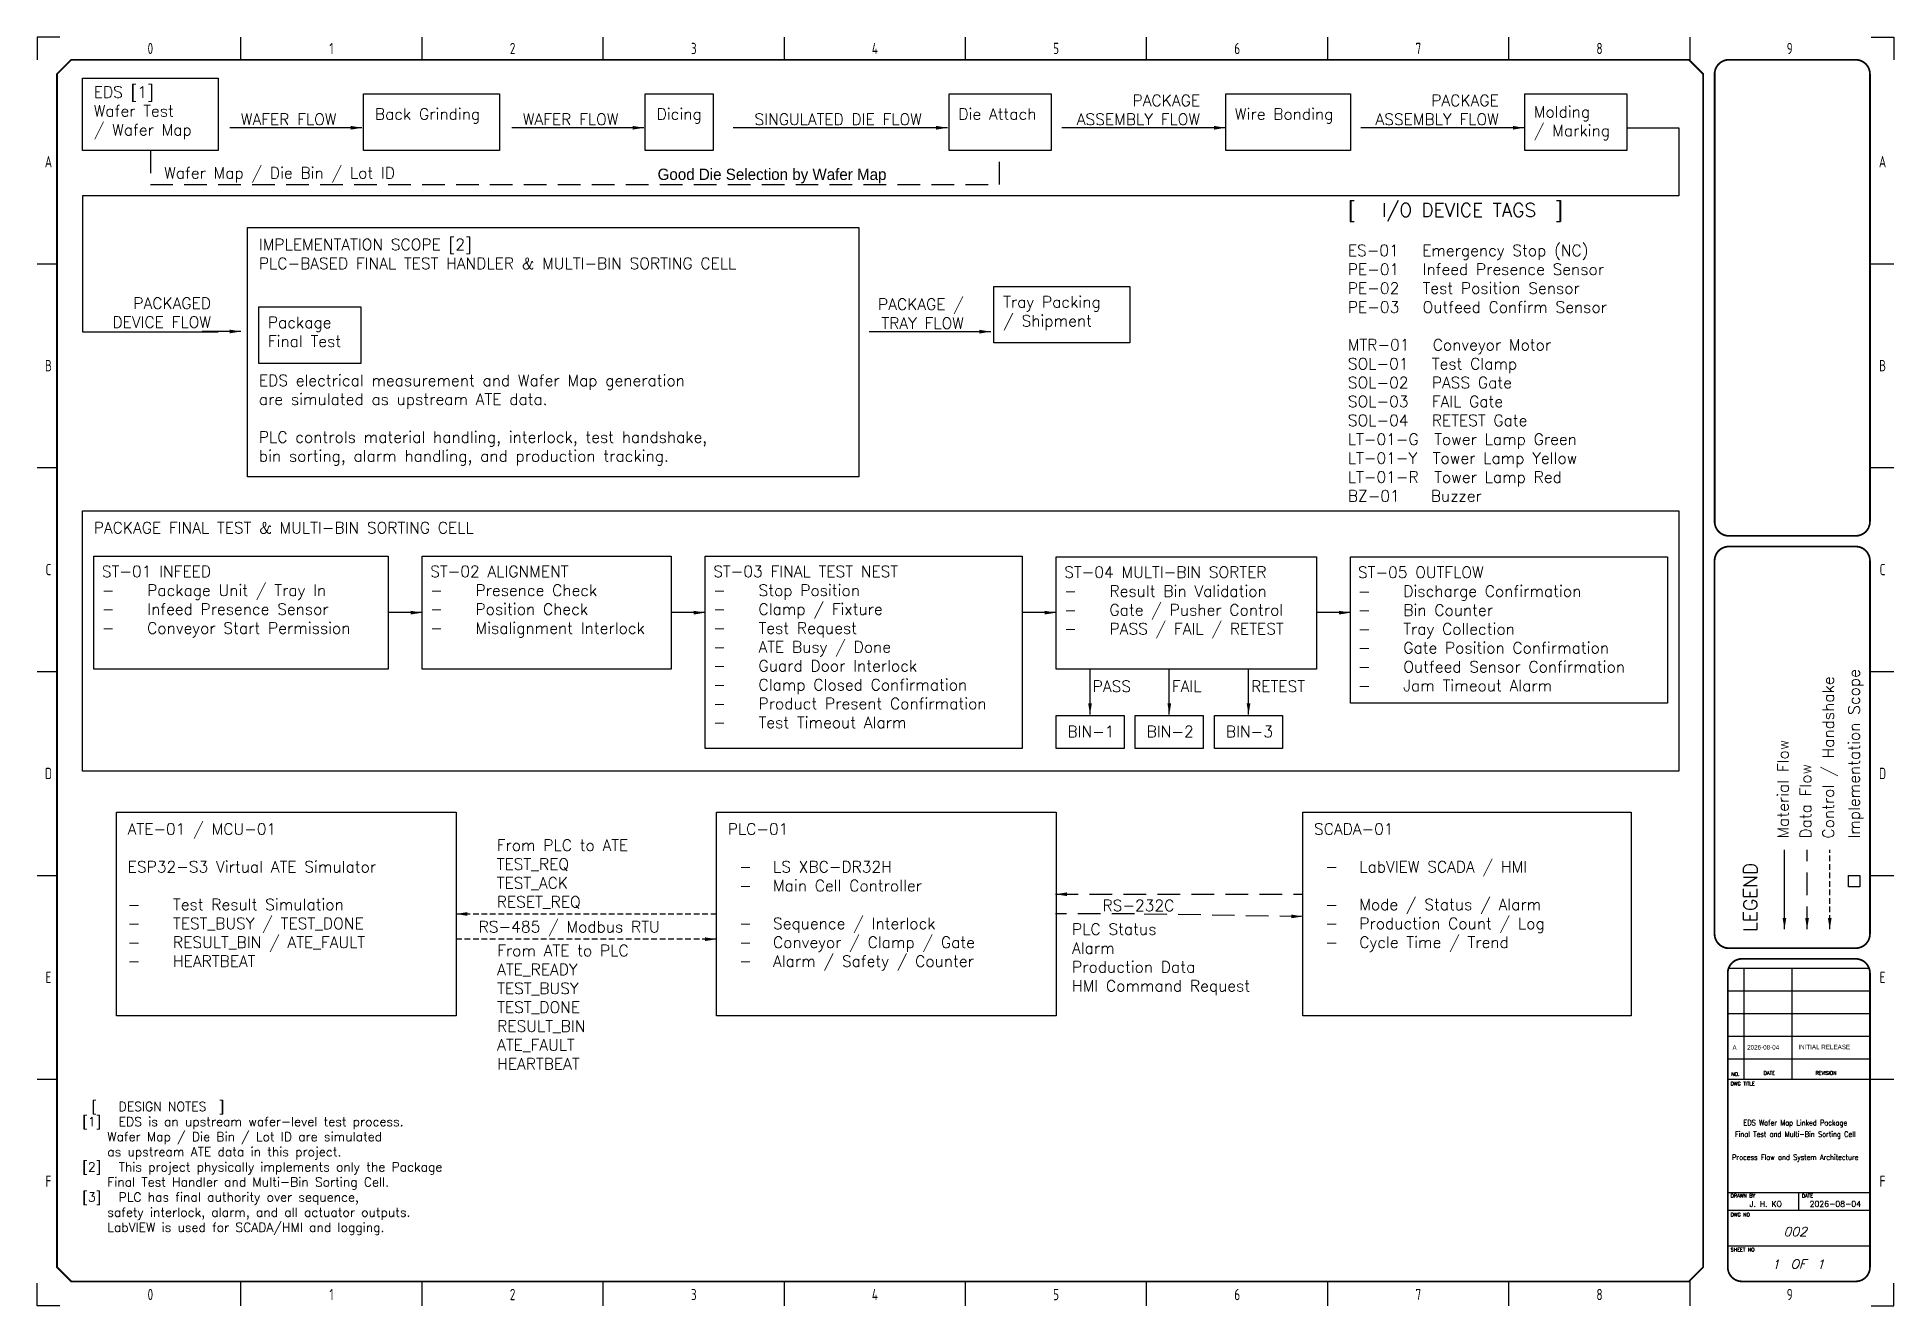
# Model space of a CAD drawing. Header units: millimetres. Extents: x 5 to 415, y 5 to 285.
import ezdxf
from ezdxf.enums import TextEntityAlignment as Align

# ---------------------------------------------------------------- set-up
doc = ezdxf.new("R2010")
doc.units = ezdxf.units.MM
doc.header["$LTSCALE"] = 10
doc.linetypes.add('DASHED', pattern=[0.75, 0.5, -0.25])
doc.linetypes.add('HIDDEN2', pattern=[0.1875, 0.125, -0.0625])
for name, color, linetype in [('FLOW_CONTROL', 3, 'HIDDEN2'), ('FLOW_DATA', 5, 'DASHED'), ('FLOW_MATERIAL', 1, 'Continuous'), ('PROCESS_BLOCK', 2, 'Continuous'), ('SCOPE_IMPL', 6, 'Continuous'), ('SYMS', 7, 'Continuous'), ('TEXT_NOTE', 8, 'Continuous'), ('TITLE', 7, 'Continuous'), ('Title blocks', 7, 'Continuous')]:
    doc.layers.add(name, color=color, linetype=linetype)
doc.styles.add('ISO8', font='ISO8.shx', dxfattribs={"width": 0.8})
doc.styles.add('ITALIC', font='ITALIC')
doc.styles.add('ROMANS', font='romans')
doc.styles.add('SIMPLEX', font='simplex')
doc.dimstyles.get("Standard").update_dxf_attribs({"dimtxt": 0.18, "dimasz": 0.18, "dimexe": 0.18, "dimexo": 0.0625, "dimgap": 0.09, "dimtad": 0, "dimtih": 1, "dimtoh": 1, "dimdec": 4, "dimzin": 0, "dimdsep": 46, "dimtxsty": 'Standard', "dimcen": 0.09, "dimadec": 0, "dimazin": 0, "dimtfac": 1, "dimtdec": 4, "dimtofl": 0, "dimtmove": 0, "dimatfit": 3, "dimfxl": 1, "dimtolj": 1, "dimtzin": 0, "dimarcsym": 0})

# ---------------------------------------------------------------- blocks, each defined once
blk = doc.blocks.new('Title_blocks_A3')
at = {"layer": 'TITLE'}
for p, q in [((372.89, 276.86), (372.89, 259.33)), ((378.32, 79.49), (409.72, 79.49)), ((381.85, 79.49), (381.85, 54.96)), ((392.5, 79.49), (392.5, 54.96)), ((378.32, 74.49), (409.72, 74.49)), ((378.32, 69.49), (409.72, 69.49)), ((378.32, 64.49), (409.72, 64.49)), ((378.32, 59.49), (409.72, 59.49)), ((378.32, 55.04), (409.72, 55.04)), ((372.89, 13.53), (372.89, 37.81)), ((378.32, 30.02), (409.72, 30.02)), ((394.02, 26.1), (394.02, 30.01)), ((378.32, 26.1), (409.72, 26.1)), ((378.32, 18.24), (409.72, 18.24))]:
    blk.add_line(p, q, dxfattribs=at)
at = {"layer": 'TITLE', "const_width": 0.392}
blk.add_lwpolyline([(372.89, 13.53), (372.89, 276.86), (369.75, 280), (12.53, 280), (9.39, 276.86), (9.39, 13.53), (12.53, 10.39), (369.75, 10.39)], close=True, dxfattribs=at)
for points in [[(378.56, 280, 0.414214), (375.42, 276.86, 0.414214)], [(409.72, 276.86, 0.414214), (406.58, 280, 0.414214)], [(375.42, 178.08, 0.414214), (378.56, 174.94, 0.414214)], [(406.58, 174.94, 0.414214), (409.72, 178.08, 0.414214)], [(378.55, 172.58, 0.414214), (375.41, 169.44, 0.414214)], [(409.72, 169.44, 0.414214), (406.58, 172.58, 0.414214)], [(375.41, 87.08, 0.414214), (378.55, 83.94, 0.414214)], [(406.58, 83.94, 0.414214), (409.72, 87.08, 0.414214)], [(381.46, 81.58, 0.414214), (378.32, 78.44, 0.414214)], [(409.72, 78.44, 0.414214), (406.58, 81.58, 0.414214)], [(378.32, 13.53, 0.414214), (381.46, 10.39, 0.414214)], [(406.58, 10.39, 0.414214), (409.72, 13.53, 0.414214)]]:
    blk.add_lwpolyline(points, format="xyb", dxfattribs=at)
for points in [[(406.58, 280), (378.29, 280)], [(375.42, 276.86), (375.42, 253.14)], [(409.72, 276.86), (409.72, 253.33)], [(375.42, 254.09), (375.42, 178.08)], [(409.72, 254.09), (409.72, 178.08)], [(378.1, 174.94), (406.58, 174.94)], [(378.44, 172.58), (406.58, 172.58)], [(377.86, 83.94), (406.58, 83.94)], [(378.32, 78.44), (378.32, 13.53)], [(381.46, 81.58), (406.58, 81.58)], [(409.72, 78.44), (409.72, 13.53)], [(381.46, 10.39), (406.58, 10.39)]]:
    blk.add_lwpolyline(points, dxfattribs=at)
at = {"layer": 'TITLE', "color": 7, "const_width": 0.392}
for points in [[(375.41, 169.44), (375.41, 87.08)], [(409.72, 169.44), (409.72, 87.08)]]:
    blk.add_lwpolyline(points, dxfattribs=at)
at = {"layer": 'Title blocks', "color": 7}
for p, q in [((50, 280), (50, 285)), ((90, 280), (90, 285)), ((130, 280), (130, 285)), ((170, 280), (170, 285)), ((250, 280), (250, 285)), ((290, 280), (290, 285)), ((330, 280), (330, 285)), ((370, 280), (370, 285)), ((5, 235), (9.39, 235)), ((410, 235), (415, 235)), ((5, 190), (9.39, 190)), ((410, 190), (415, 190)), ((5, 100), (9.39, 100)), ((410, 100), (415, 100)), ((5, 55), (9.39, 55)), ((410, 55), (415, 55)), ((50, 5), (50, 10.39)), ((90, 5), (90, 10.39)), ((130, 5), (130, 10.39)), ((170, 5), (170, 10.39)), ((250, 5), (250, 10.39)), ((290, 5), (290, 10.39)), ((330, 5), (330, 10.39)), ((370, 5), (370, 10.64))]:
    blk.add_line(p, q, dxfattribs=at)
at = {"layer": 'Title blocks', "color": 2}
for p, q in [((210, 280), (210, 285)), ((5, 145), (9.39, 145)), ((410, 145), (415, 145)), ((210, 5), (210, 10.39))]:
    blk.add_line(p, q, dxfattribs=at)
at = {"layer": 'Title blocks'}
for points in [[(10, 285), (5, 285), (5, 280)], [(410, 285), (415, 285), (415, 280)], [(10, 5), (5, 5), (5, 10)], [(410, 5), (415, 5), (415, 10)]]:
    blk.add_lwpolyline(points, dxfattribs=at)
at = {"layer": 'TITLE', "color": 1, "style": 'SIMPLEX'}
for s, p in [('DWG TITLE', (378.97, 53.65)), ('DRAWN BY', (378.97, 28.91)), ('DATE', (394.67, 28.91)), ('DWG NO', (378.97, 24.72)), ('SHEET NO', (378.97, 17))]:
    blk.add_text(s, height=0.785, dxfattribs=at).set_placement(p)
at = {"layer": 'TITLE', "color": 1}
for s, height, style, p in [('NO.', 0.785, 'SIMPLEX', (380.02, 56.14)), ('DATE', 0.785, 'SIMPLEX', (387.5, 56.39)), ('REVISION', 0.785, 'SIMPLEX', (400, 56.39)), ('OF', 2, 'ITALIC', (393.89, 14.25))]:
    blk.add_text(s, height=height, dxfattribs=dict(at, style=style)).set_placement(p, align=Align.MIDDLE)
at = {"layer": 'TITLE', "color": 1, "style": 'ITALIC'}
for tag, height, p in [('TITLE#1', 1.5, (393.23, 44.82)), ('TITLE#2', 1.5, (393.23, 42.28)), ('TITLE#3', 1.5, (393.23, 39.73)), ('TITLE#4', 1.5, (393.23, 37.19)), ('DWG#', 2, (393.23, 20.38))]:
    blk.add_attdef(tag, text='', height=height, dxfattribs=at).set_placement(p, align=Align.CENTER)
at = {"layer": 'TITLE', "color": 1}
for tag, p, height, style in [('DRAWNBY', (383.14, 26.88), 1.25, 'SIMPLEX'), ('DATE', (396.4, 26.88), 1.25, 'SIMPLEX'), ('SHTS', (397.95, 13.15), 2, 'ITALIC')]:
    blk.add_attdef(tag, p, '', height=height, dxfattribs=dict(at, style=style))
at = {"layer": 'TITLE', "color": 1, "style": 'ITALIC'}
blk.add_attdef('SH#', text='', height=2, dxfattribs=at).set_placement((389.77, 13.15), align=Align.RIGHT)
at = {"layer": 'TITLE', "color": 7, "flags": 9}
blk.add_attdef('WD_TB', (381.46, 10.39), '', height=1.57, dxfattribs=at)
at = {"layer": 'Title blocks', "style": 'ISO8', "width": 0.8}
for s, p in [('0', (30, 282.5)), ('1', (70, 282.5)), ('2', (110, 282.5)), ('3', (150, 282.5)), ('4', (190, 282.5)), ('5', (230, 282.5)), ('6', (270, 282.5)), ('7', (310, 282.5)), ('8', (350, 282.5)), ('9', (392, 282.5)), ('A', (7.5, 257.5)), ('A', (412.5, 257.5)), ('B', (7.5, 212.5)), ('B', (412.5, 212.5)), ('C', (7.5, 167.5)), ('C', (412.5, 167.5)), ('D', (7.5, 122.5)), ('D', (412.5, 122.5)), ('E', (7.5, 77.5)), ('E', (412.5, 77.5)), ('F', (7.5, 32.5)), ('F', (412.5, 32.5)), ('0', (30, 7.5)), ('1', (70, 7.5)), ('2', (110, 7.5)), ('3', (150, 7.5)), ('4', (190, 7.5)), ('5', (230, 7.5)), ('6', (270, 7.5)), ('7', (310, 7.5)), ('8', (350, 7.5)), ('9', (392, 7.5))]:
    blk.add_text(s, height=2.5, dxfattribs=at).set_placement(p, align=Align.MIDDLE)

msp = doc.modelspace()

# ---------------------------------------------------------------- linework, layer by layer
at = {"layer": 'FLOW_DATA'}
msp.add_lwpolyline([(30, 260), (30, 252.5), (217.5, 252.5), (217.5, 260)], dxfattribs=at)
at = {"layer": 'FLOW_MATERIAL'}
msp.add_lwpolyline([(356.12, 265), (367.5, 265), (367.5, 250), (15, 250), (15, 220), (45, 220)], dxfattribs=at)
at = {"layer": 'PROCESS_BLOCK'}
for points in [[(15, 275.92), (45, 275.92), (45, 260), (15, 260)], [(77.08, 272.5), (107.08, 272.5), (107.08, 260), (77.08, 260)], [(139.29, 272.5), (154.29, 272.5), (154.29, 260), (139.29, 260)], [(206.43, 272.5), (228.93, 272.5), (228.93, 260), (206.43, 260)], [(267.5, 272.5), (295, 272.5), (295, 260), (267.5, 260)], [(333.51, 272.5), (356.01, 272.5), (356.01, 260), (333.51, 260)], [(216.26, 230), (246.26, 230), (246.26, 217.5), (216.26, 217.5)], [(53.96, 225.49), (76.46, 225.49), (76.46, 212.99), (53.96, 212.99)], [(17.5, 170.49), (82.5, 170.49), (82.5, 145.49), (17.5, 145.49)], [(90, 170.49), (145, 170.49), (145, 145.49), (90, 145.49)], [(152.5, 170.49), (222.5, 170.49), (222.5, 127.99), (152.5, 127.99)], [(230, 170.32), (287.5, 170.32), (287.5, 145.49), (230, 145.49)], [(295.01, 170.29), (365.01, 170.29), (364.99, 137.99), (294.99, 137.99)], [(230, 135.32), (245, 135.32), (245, 127.99), (230, 127.99)], [(247.5, 135.32), (262.5, 135.32), (262.5, 127.99), (247.5, 127.99)], [(265, 135.32), (280, 135.32), (280, 127.99), (265, 127.99)], [(22.5, 113.99), (97.5, 113.99), (97.5, 68.99), (22.5, 68.99)], [(155, 113.99), (230, 113.99), (230, 68.99), (155, 68.99)], [(284.46, 113.99), (356.96, 113.99), (356.96, 68.99), (284.46, 68.99)]]:
    msp.add_lwpolyline(points, close=True, dxfattribs=at)
at = {"layer": 'SCOPE_IMPL'}
for points in [[(51.46, 242.99), (186.46, 242.99), (186.46, 187.99), (51.46, 187.99)], [(15, 180.49), (367.5, 180.49), (367.5, 122.99), (15, 122.99)], [(405, 100), (407.5, 100), (407.5, 97.5), (405, 97.5)]]:
    msp.add_lwpolyline(points, close=True, dxfattribs=at)

# ---------------------------------------------------------------- block references
at = {"layer": 'SYMS'}
ref = msp.add_blockref('Title_blocks_A3', (0, 0), dxfattribs=at)
ref.add_attrib('TITLE#1', 'EDS Wafer Map Linked Package', dxfattribs={"layer": 'TITLE', "color": 1, "height": 1.2, "style": 'ROMANS', "width": 0.8}).set_placement((393.23, 44.82), align=Align.CENTER)
ref.add_attrib('DATE', '2026-08-04', (396.4, 26.88), dxfattribs={"layer": 'TITLE', "color": 1, "height": 1.25, "style": 'SIMPLEX'})
ref.add_attrib('DRAWNBY', 'J. H. KO', (383.14, 26.88), dxfattribs={"layer": 'TITLE', "color": 1, "height": 1.25, "style": 'SIMPLEX'})
ref.add_attrib('SH#', '1', dxfattribs={"layer": 'TITLE', "color": 1, "height": 2, "style": 'ITALIC'}).set_placement((389.77, 13.15), align=Align.RIGHT)
ref.add_attrib('TITLE#2', 'Final Test and Multi-Bin Sorting Cell', dxfattribs={"layer": 'TITLE', "color": 1, "height": 1.2, "style": 'ROMANS', "width": 0.8}).set_placement((393.23, 42.28), align=Align.CENTER)
ref.add_attrib('TITLE#4', 'Process Flow and System Architecture', dxfattribs={"layer": 'TITLE', "color": 1, "height": 1.2, "style": 'ROMANS', "width": 0.8}).set_placement((393.23, 37.19), align=Align.CENTER)
ref.add_attrib('DWG#', '002', dxfattribs={"layer": 'TITLE', "color": 1, "height": 2, "style": 'ITALIC'}).set_placement((393.23, 20.38), align=Align.CENTER)
ref.add_attrib('SHTS', '1', (397.95, 13.15), dxfattribs={"layer": 'TITLE', "color": 1, "height": 2, "style": 'ITALIC'})

# ---------------------------------------------------------------- texts
at = {"insert": (291.93, 248.35), "char_height": 2.5, "attachment_point": 1, "style": 'ROMANS'}
msp.add_mtext_dynamic_manual_height_columns('\\pxi-3,l4,t4;{\\H1.2x;[^II/O DEVICE TAGS  ]\\P\\pi0,l0,tz;}\\PES-01   Emergency Stop (NC)\\PPE-01   Infeed Presence Sensor^JPE-02   Test Position Sensor^JPE-03   Outfeed Confirm Sensor^J^JMTR-01   Conveyor Motor^JSOL-01   Test Clamp^JSOL-02   PASS Gate^JSOL-03   FAIL Gate^JSOL-04   RETEST Gate^JLT-01-G  Tower Lamp Green^JLT-01-Y  Tower Lamp Yellow^JLT-01-R  Tower Lamp Red\\PBZ-01    Buzzer', width=76.7438, gutter_width=12.5, heights=[67.94], dxfattribs=at)
at = {"attachment_point": 1, "rotation": 90, "style": 'ROMANS'}
for s, width, heights, insert, char_height in [('Control / Handshake', 47.3273, [5.43], (399.27, 108.12), 2.5), ('Implementation Scope', 47.3273, [5.43], (404.95, 108.12), 2.5), ('Material Flow', 30, [0], (389.27, 108.12), 2.5), ('Data Flow', 30, [0], (394.27, 108.12), 2.5), ('LEGEND', 32.5, [0], (381.82, 87.51), 3)]:
    msp.add_mtext_dynamic_manual_height_columns(s, width=width, gutter_width=12.5, heights=heights, dxfattribs=dict(at, insert=insert, char_height=char_height))
at = {"insert": (379.36, 62.52), "char_height": 1, "width": 1.6667, "attachment_point": 1}
msp.add_mtext('A', dxfattribs=at)
at = {"char_height": 1, "attachment_point": 1}
for s, width, heights, insert in [('2026-08-04', 8.9746, [0], (382.61, 62.56)), ('INITIAL RELEASE', 14.7084, [2.18], (393.91, 62.64))]:
    msp.add_mtext_dynamic_manual_height_columns(s, width=width, gutter_width=12.5, heights=heights, dxfattribs=dict(at, insert=insert))
at = {"layer": 'PROCESS_BLOCK', "insert": (141.79, 269.29), "char_height": 2.5, "attachment_point": 1}
msp.add_mtext_dynamic_manual_height_columns('{\\Fromans|c129;Dicing}', width=57.5, gutter_width=12.5, heights=[0], dxfattribs=at)
at = {"layer": 'TEXT_NOTE', "insert": (142.01, 255.98), "char_height": 2.5, "attachment_point": 1}
msp.add_mtext_dynamic_manual_height_columns('Good Die Selection by Wafer Map', width=80.2791, gutter_width=12.5, heights=[5.19], dxfattribs=at)
at = {"layer": 'TEXT_NOTE', "insert": (53.96, 210.49), "char_height": 2.5, "attachment_point": 1, "style": 'ROMANS'}
msp.add_mtext_dynamic_manual_height_columns('EDS electrical measurement and Wafer Map generation^Jare simulated as upstream ATE data.^J^JPLC controls material handling, interlock, test handshake,^Jbin sorting, alarm handling, and production tracking.', width=155.6723, gutter_width=12.5, heights=[25], dxfattribs=at)
at = {"layer": 'Title blocks', "attachment_point": 1, "style": 'ROMANS'}
for s, width, heights, insert, char_height in [('{\\Fromans|c129;EDS [1]\\PWafer Test\\P/ Wafer Map}', 57.5, [0], (17.5, 274.14), 2.5), ('{\\Fromans|c129;Back Grinding}', 57.5, [0], (79.58, 269.29), 2.5), ('{\\Fromans|c129;Die Attach}', 57.5, [0], (208.42, 269.29), 2.5), ('{\\Fromans|c129;Wire Bonding}', 57.5, [0], (269.49, 269.29), 2.5), ('{\\Fromans|c129;Molding\\P/ Marking}', 57.5, [0], (335.5, 269.8), 2.5), ('Wafer Map / Die Bin / Lot ID', 69.607, [4.48], (33.04, 256.29), 2.5), ('IMPLEMENTATION SCOPE [2]^JPLC-BASED FINAL TEST HANDLER & MULTI-BIN SORTING CELL', 129.5118, [12.29], (53.96, 240.49), 2.5), ('{\\Fromans|c129;Tray Packing\\P/ Shipment}', 57.5, [0], (218.31, 227.81), 2.5), ('{\\Fromans|c129;Package^JFinal Test}', 57.5, [0], (55.95, 223.3), 2.5), ('PACKAGE FINAL TEST & MULTI-BIN SORTING CELL', 147.5, [0], (17.5, 177.99), 2.5), ('{\\Fromans|c129;ST-01 INFEED\\P-^IPackage Unit / Tray In\\P-^IInfeed Presence Sensor\\P-^IConveyor Start Permission}', 60.1302, [19.64], (19.3, 168.34), 2.5), ('{\\Fromans|c129;ST-02 ALIGNMENT\\P-^IPresence Check\\P-^IPosition Check\\P-^IMisalignment Interlock}', 57.5, [0], (91.8, 168.34), 2.5), ('{\\Fromans|c129;ST-03 FINAL TEST NEST\\P-^IStop Position\\P-^IClamp / Fixture\\P-^ITest Request\\P-^IATE Busy / Done\\P-^IGuard Door Interlock\\P-^IClamp Closed Confirmation\\P-^IProduct Present Confirmation\\P-^ITest Timeout Alarm}', 66.8428, [44.9], (154.3, 168.34), 2.5), ('{\\Fromans|c129;ST-04 MULTI-BIN SORTER\\P-^IResult Bin Validation\\P-^IGate / Pusher Control\\P-^IPASS / FAIL / RETEST}', 57.5, [0], (231.8, 168.18), 2.5), ('{\\Fromans|c129;ST-05 OUTFLOW\\P-^IDischarge Confirmation\\P-^IBin Counter\\P-^ITray Collection\\P-^IGate Position Confirmation\\P-^IOutfeed Sensor Confirmation\\P-^IJam Timeout Alarm}', 65.1424, [35.61], (296.67, 168.14), 2.5), ('PASS', 5, [0], (238.08, 142.99), 2.5), ('FAIL', 5, [0], (255.58, 142.99), 2.5), ('RETEST', 5, [0], (273.08, 142.99), 2.5), ('BIN-1', 12.6512, [2.31], (232.5, 132.99), 2.5), ('BIN-2', 12.6512, [2.31], (250, 132.99), 2.5), ('BIN-3', 12.6512, [2.31], (267.5, 132.99), 2.5), ('ATE-01 / MCU-01\\P\\PESP32-S3 Virtual ATE Simulator\\P\\P-^ITest Result Simulation\\P-^ITEST_BUSY / TEST_DONE\\P-^IRESULT_BIN / ATE_FAULT\\P-^IHEARTBEAT', 81.7974, [46.04], (25, 111.49), 2.5), ('PLC-01\\P\\P\\pxi-3,l4,t4;-^ILS XBC-DR32H\\P-^IMain Cell Controller\\P\\pi0,l0,tz;\\P\\pi-3,l4,t4;-^ISequence / Interlock\\P-^IConveyor / Clamp / Gate\\P-^IAlarm / Safety / Counter', 74.3191, [46.98], (157.5, 111.49), 2.5), ('SCADA-01\\P\\P\\pxi-3,l4,t4;-^ILabVIEW SCADA / HMI\\P\\pi0,l0,tz;\\P\\pi-3,l4,t4;-^IMode / Status / Alarm\\P-^IProduction Count / Log\\P-^ICycle Time / Trend', 64.3479, [49.47], (286.96, 111.49), 2.5), ('From PLC to ATE^JTEST_REQ^JTEST_ACK^JRESET_REQ', 44.4289, [17.7], (106.49, 107.91), 2.5), ('RS-485 / Modbus RTU', 48.4644, [5.73], (102.5, 89.93), 2.5), ('PLC Status\\PAlarm\\PProduction Data^JHMI Command Request', 52.1112, [19.3], (233.53, 89.38), 2.5), ('From ATE to PLC^JATE_READY^JTEST_BUSY^JTEST_DONE^JRESULT_BIN^JATE_FAULT^JHEARTBEAT', 42.2237, [30.1], (106.58, 84.66), 2.5), ('\\pxi-3,l4,a0.6,t4;[^IDESIGN NOTES  ]\\P\\pi0,l0,tz;[1]^IEDS is an upstream wafer-level test process.^J    Wafer Map / Die Bin / Lot ID are simulated^J    as upstream ATE data in this project.\\P[2]^IThis project physically implements only the Package^J    Final Test Handler and Multi-Bin Sorting Cell.\\P[3]^IPLC has final authority over sequence,^J    safety interlock, alarm, and all actuator outputs.^J    LabVIEW is used for SCADA/HMI and logging.', 113.2426, [37.52], (15, 50), 2)]:
    msp.add_mtext_dynamic_manual_height_columns(s, width=width, gutter_width=12.5, heights=heights, dxfattribs=dict(at, insert=insert, char_height=char_height))
at = {"layer": 'Title blocks', "char_height": 2.5, "attachment_point": 9, "style": 'ROMANS'}
for s, insert in [('PACKAGE\\PASSEMBLY FLOW', (261.79, 265.62)), ('PACKAGE\\PASSEMBLY FLOW', (327.75, 265.62)), ('WAFER FLOW', (71.1, 265.62)), ('WAFER FLOW', (133.36, 265.62)), ('SINGULATED DIE FLOW', (200.37, 265.62)), ('PACKAGED\\PDEVICE FLOW', (43.39, 220.86)), ('PACKAGE /\\PTRAY FLOW', (209.65, 220.63)), ('RS-232C', (256.11, 92.11))]:
    msp.add_mtext(s, dxfattribs=dict(at, insert=insert))

# ---------------------------------------------------------------- leaders
at = {"layer": 'FLOW_CONTROL'}
for points in [[(400.84, 88.12), (400.84, 105.62)], [(97.5, 91.49), (155, 91.49)], [(155, 85.92), (97.5, 85.92)]]:
    msp.add_leader(points, dimstyle='Standard', override={"dimtxt": 2.5, "dimasz": 2.5, "dimexe": 1.25, "dimexo": 0.625, "dimgap": 0.625, "dimtad": 1, "dimtih": 0, "dimtoh": 0, "dimdec": 2, "dimzin": 8, "dimdsep": 44, "dimcen": 2.5, "dimtdec": 2, "dimtofl": 1, "dimtolj": 0, "dimtzin": 8}, dxfattribs=at)
at = {"layer": 'FLOW_DATA'}
for points in [[(395.84, 88.12), (395.84, 105.62)], [(229.91, 95.84), (284.32, 95.84)]]:
    msp.add_leader(points, dimstyle='Standard', override={"dimtxt": 2.5, "dimasz": 2.5, "dimexe": 1.25, "dimexo": 0.625, "dimgap": 0.625, "dimtad": 1, "dimtih": 0, "dimtoh": 0, "dimdec": 2, "dimzin": 8, "dimdsep": 44, "dimcen": 2.5, "dimtdec": 2, "dimtofl": 1, "dimtolj": 0, "dimtzin": 8}, dxfattribs=at)
at = {"layer": 'FLOW_DATA', "annotation_type": 0, "has_hookline": 1, "hookline_direction": 1, "text_width": 16.79}
msp.add_leader([(284.43, 90.92), (247.3, 91.49)], dimstyle='Standard', override={"dimtxt": 2.5, "dimasz": 2.5, "dimexe": 1.25, "dimexo": 0.625, "dimgap": 0.625, "dimtad": 1, "dimtih": 0, "dimtoh": 0, "dimdec": 2, "dimzin": 8, "dimdsep": 44, "dimcen": 2.5, "dimtdec": 2, "dimtofl": 1, "dimtolj": 0, "dimtzin": 8}, dxfattribs=at)
at = {"layer": 'FLOW_MATERIAL', "annotation_type": 0, "has_hookline": 1, "hookline_direction": 1}
for points, text_width in [([(76.73, 265), (71.73, 265)], 23.57), ([(138.99, 265), (133.99, 265)], 23.57), ([(205.99, 265), (200.99, 265)], 41.67), ([(267.41, 265), (262.41, 265)], 30.48), ([(333.37, 265), (328.37, 265)], 30.48), ([(215.56, 220), (210.27, 220)], 20.95)]:
    msp.add_leader(points, dimstyle='Standard', override={"dimtxt": 2.5, "dimasz": 2.5, "dimexe": 1.25, "dimexo": 0.625, "dimgap": 0.625, "dimtad": 1, "dimtih": 0, "dimtoh": 0, "dimdec": 2, "dimzin": 8, "dimdsep": 44, "dimcen": 2.5, "dimtdec": 2, "dimtofl": 1, "dimtolj": 0, "dimtzin": 8}, dxfattribs=dict(at, text_width=text_width))
at = {"layer": 'FLOW_MATERIAL'}
for points in [[(50, 220.04), (41.47, 220.04)], [(90, 157.99), (82.5, 157.99)], [(152.5, 157.99), (145, 157.99)], [(230, 157.99), (222.5, 157.99)], [(295, 157.99), (287.5, 157.99)], [(237.5, 135.49), (237.5, 145.49)], [(255, 135.49), (255, 145.49)], [(272.5, 135.49), (272.5, 145.49)], [(390.84, 88.12), (390.84, 105.62)]]:
    msp.add_leader(points, dimstyle='Standard', override={"dimtxt": 2.5, "dimasz": 2.5, "dimexe": 1.25, "dimexo": 0.625, "dimgap": 0.625, "dimtad": 1, "dimtih": 0, "dimtoh": 0, "dimdec": 2, "dimzin": 8, "dimdsep": 44, "dimcen": 2.5, "dimtdec": 2, "dimtofl": 1, "dimtolj": 0, "dimtzin": 8}, dxfattribs=at)

doc.saveas('drawing.dxf')
